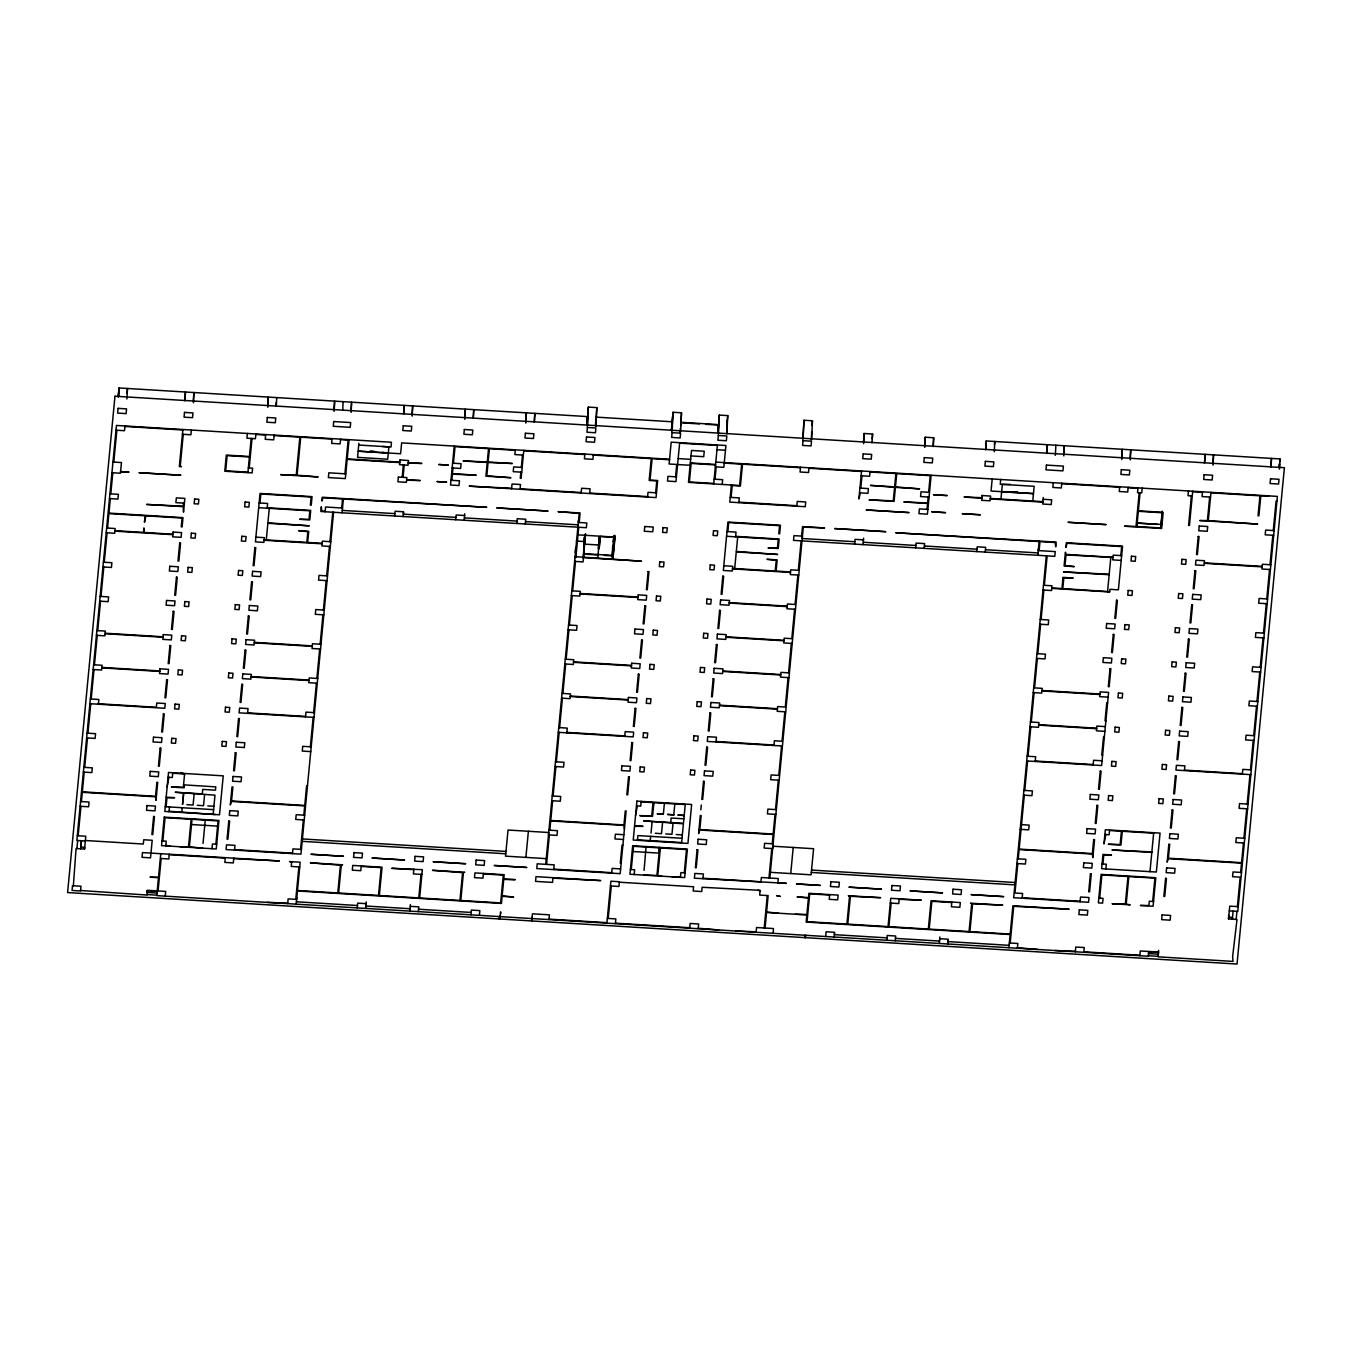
<?xml version="1.0" encoding="UTF-8"?>
<svg xmlns="http://www.w3.org/2000/svg" width="1352" height="1352" viewBox="0 0 1352 1352"><rect width="100%" height="100%" fill="white"/><g stroke="black" fill="none" stroke-linecap="round" stroke-linejoin="round"><path stroke-width="1.5" d="M81.39 840.995L80.731 848.819L81.509 840.741M73.363 885.763L76.067 848.532L84.551 849.039L84.635 847.282L80.816 847.062M118.368 396.795L118.553 392.705M118.638 396.119L119.01 387.956L587.427 416.585L587.055 424.748M126.902 399.009L127.494 388.48L127.037 393.229M184.785 400.851L185.427 392.029L185.055 400.175M193.268 401.375L193.911 392.536L193.454 402.744M267.578 405.904L268.22 397.082L267.764 407.273M276.061 406.428L276.247 402.355M276.332 405.752L276.704 397.606M296.713 897.643L296.629 899.401L288.145 898.877L287.706 903.626M333.995 409.96L334.637 401.138L334.181 411.329M342.749 409.808L343.121 401.662M350.962 411.008L351.605 402.169L351.148 412.377M382.531 446.481L388.886 446.87L387.703 459.224L357.587 457.382L358.855 443.27M365.733 908.409L366.274 901.902M403.555 414.219L404.197 405.397L403.825 413.543M403.454 512.391L403.369 514.149L455.962 517.36M412.039 414.743L412.681 405.904L412.225 416.112M409.842 911.096L410.383 904.589M464.632 417.954L465.274 409.132L464.818 419.323M464.226 520.25L464.75 513.743M473.115 418.461L473.758 409.639L473.386 417.802M500.189 916.622L500.24 915.439M500.561 913.58L500.646 911.873L499.97 918.988M525.708 421.689L526.351 412.85L525.877 423.058M534.192 422.196L534.834 413.374L534.462 421.537M531.995 918.566L532.046 917.383M575.259 552.562L575.445 548.49M575.631 557.92L576.104 547.374M576.273 548.878L575.918 556.686L578.74 527.246L586.362 527.719L586.819 522.971L578.335 522.447L578.419 520.689M586.785 425.424L587.427 416.585M587.224 426.117L588.323 407.087L596.807 407.611L595.978 425.964M587.495 425.441L588.323 407.087M583.27 558.393L584.436 537.234M584.486 536.761L583.506 557.632L641.456 561.181L575.073 556.635M595.539 425.272L595.911 417.109L672.13 421.773L671.758 429.919M595.708 426.64L596.807 407.611M597.837 558.038L599.494 536.169L578.014 534.851M598.733 548.54L598.902 545.025M599.257 536.761L598.311 548.506L599.156 548.557L600.136 536.49L613.994 537.335L614.045 535.933L612.27 555.385L583.726 553.644L585.602 533.854M612.101 558.9L612.71 545.549M613.622 537.437L613.909 535.967L613.081 541.746M613.876 538.569L612.946 558.951L615.042 537.116L600.339 536.22L599.156 548.557M633.243 845.659L632.973 851.523L659.066 853.112L659.337 847.248M646.07 846.437L644.093 870.35M671.927 431.288L672.569 417.024M672.197 430.629L673.026 412.275L681.509 412.782L680.681 431.136M680.14 432.488L680.326 428.398M680.681 425.694L681.509 412.782M717.98 432.741L718.351 424.596L680.614 422.28M718.165 434.11L719.264 415.098L727.748 415.605L726.903 433.958M718.436 433.451L719.264 415.098M726.734 432.589L727.292 420.354M802.851 439.299L803.967 420.269L812.451 420.793L811.606 439.147M803.122 438.623L803.967 420.269M802.311 536.761L802.226 538.518L854.819 541.73M811.335 439.806L811.707 431.66M834.454 932.897L834.387 934.654L886.98 937.865M863.489 442.324L864.131 433.502L872.615 434.026L871.972 442.848M863.674 443.693L864.131 433.502M863.083 544.636L863.607 538.13M924.565 446.059L925.207 437.237L933.691 437.744L933.319 445.907M924.734 447.428L925.207 437.237M933.049 446.582L933.691 437.744M939.336 943.459L939.877 936.953M948.124 939.843L948.056 941.6L1009.116 945.335M985.642 449.793L986.284 440.972L1279.955 458.92L1279.482 469.11M985.912 449.118L986.284 440.972M994.295 451.686L994.768 441.479L994.464 444.656M1038.353 548.794L1038.268 550.568L1055.236 551.599L1054.78 556.348L1047.158 555.875L1044.336 585.315M1043.169 499.277L1051.653 499.801L1051.197 504.55L1042.713 504.026L1043.254 497.519M1046.718 453.528L1047.361 444.69L1046.989 452.852M1055.371 455.404L1055.844 445.214M1063.686 454.559L1064.328 445.738L1063.855 455.928M1121.619 458.108L1122.261 449.27L1121.788 459.477M1130.103 458.615L1130.745 449.793L1130.272 459.984M1138.299 511.293L1162.264 512.763L1160.81 527.956L1136.863 526.503L1137.015 522.987L1160.979 524.441L1162.247 511.14M1160.81 527.956L1160.979 524.441M1228.681 915.439L1228.529 918.954L1237.012 919.478L1232.618 956.608L1233.007 961.407L1158.106 956.827L1158.647 950.321M1204.412 463.161L1205.054 454.34L1204.683 462.485M1212.896 463.685L1213.538 454.847L1213.065 465.054M1270.829 467.217L1271.472 458.396L1271.1 466.558M1279.313 467.741L1279.499 463.651L1279.11 467.775M1122.261 831.277L1120.96 845.034L1108.234 844.256L1120.149 844.51L1121.416 831.226M772.229 843.783L773.124 834.522L699.795 830.043L698.612 833.559L698.984 829.52M698.967 829.756L700.302 815.51L701.147 815.56L699.829 829.57L773.158 834.049L775.051 814.343M700.843 809.814L701.282 805.065M731.381 484.996L729.776 502.099L805.268 506.713L805.724 501.964L797.241 501.44L796.784 506.189M118.165 396.829L119.01 387.956M76.912 848.583L77.689 840.505M78.146 835.756L80.951 806.316M81.407 801.567L82.286 792.306L155.497 796.784L156.004 800.401L157.728 782.352L156.883 782.301L155.548 796.311L82.337 791.833L84.213 772.127M84.669 767.378L87.474 737.938M87.931 733.19L90.736 703.75M91.192 699.001L93.998 669.561M94.454 664.812L97.259 635.372M97.716 630.623L100.538 601.184M100.977 596.435L103.8 566.995M104.239 562.246L107.061 532.806M107.518 528.057L108.887 513.591L145.07 515.788L144.461 522.21L145.915 515.839L182.097 518.053L181.252 526.841L182.114 526.891L182.993 517.63L108.937 513.101L110.323 498.618M110.779 493.886L112.791 472.744M113.805 462.063L116.847 430.257M84.551 849.039L85.784 836.229L77.301 835.705M98.375 704.223L98.831 699.474L90.347 698.95M124.942 425.964L124.485 430.713L116.002 430.19M182.875 429.514L179.343 466.541L181.455 466.677L180.222 466.119L183.264 434.313M183.534 503.096L183.23 506.189L146.591 504.431L183.179 506.662L183.517 512.171L184.835 498.398L176.351 497.891L175.895 502.64L184.379 503.147M191.359 430.02L190.902 434.769L182.419 434.262M160.77 853.703L158.522 877.228L149.987 877.194L158.471 877.702L156.764 895.632L1148.304 956.236L1148.761 951.487M158.066 890.934L161.158 858.503L168.797 858.976L169.254 854.227M162.848 840.927L165.062 817.673L191.139 819.261L188.519 846.808L180.205 846.774M166.11 806.738L166.972 797.731L174.645 797.714L166.161 797.19M168.916 777.299L167.158 786.746M165.789 845.896L166.228 841.147L161.986 840.876M169.051 811.707L169.49 806.958M172.769 772.769L172.312 777.518L168.071 777.248M165.248 896.156L165.704 891.407L147.419 890.292L146.962 895.041L80.596 890.495M170.031 846.149L165.823 845.423M180.678 772.55L184.599 773.969L183.314 787.27L171.4 787.016L184.125 787.793L184.48 784.904L215.779 786.864L215.458 790.176L202.749 789.399L202.31 793.911L175.168 792.255L214.985 795.162L213.194 813.921M181.81 812.011L182.216 807.736M183.602 793.252L182.537 804.406L183.686 793.252M186.863 804.677L193.082 805.048L194.147 793.894M197.324 805.319L203.544 805.691L204.608 794.537M202.58 848.143L189.364 846.859L192.001 819.312L218.078 820.901L215.864 844.172M203.037 843.394L205.25 820.123M207.785 805.944L213.937 806.282M247.382 433.451L246.926 438.2L255.41 438.724L255.866 433.975M212.011 848.718L212.467 843.969L216.709 844.223M215.272 814.529L169.084 811.234M247.906 472.642L249.41 456.976L227.136 455.624L225.683 470.817L247.957 472.169M251.168 438.454L249.444 456.503L226.325 455.083L224.787 471.24L252.148 472.913L252.604 468.164L248.362 467.893M249.207 467.944L252.013 438.504M225.277 857.641L224.821 862.39L233.305 862.914L233.761 858.165M265.668 434.567L265.212 439.315L273.695 439.839L274.152 435.09M259.99 502.995L260.851 493.97L311.146 497.046L310.385 505.124L311.23 505.175L312.042 496.623L260.04 493.446L255.427 541.882L263.91 542.405L264.35 537.657L255.866 537.133M234.538 850.087L234.995 845.338L226.511 844.831L226.054 849.58L300.955 854.143L333.589 512.273M247.585 713.332L248.041 708.583L239.558 708.076L239.101 712.825L314.002 717.405M267.172 508.217L267.611 503.468L259.145 502.944M266.276 539.921L267.865 523.292L309.253 525.827L267.899 522.818L269.285 508.335M267.206 902.376L287.739 903.153M291.694 861.697L291.255 866.446L299.721 866.97M292.471 853.636L292.928 848.887L301.411 849.411M305.518 716.881L305.975 712.132L314.458 712.656M325.105 511.749L325.562 507L342.529 508.048M332.085 438.623L331.629 443.372L340.113 443.895L340.569 439.147M295.784 899.35L298.876 866.919M300.566 849.343L303.372 819.903M303.828 815.155L304.707 805.91L231.496 801.432L230.313 804.947L232.037 786.898L232.882 786.948L231.547 800.959L304.758 805.437L306.634 785.715L307.479 785.782M310.352 746.794L313.157 717.354M313.613 712.605L316.419 683.166M316.875 678.417L319.68 648.977M320.137 644.228L322.942 614.788M323.398 610.039L326.204 580.6M326.66 575.851L329.465 546.411M329.922 541.662L332.744 512.222M296.173 904.15L297.44 890.968L501.44 903.44L502.133 896.325L513.574 897.018L502.167 895.852L503.738 879.442L515.23 879.662L503.789 878.969L504.195 874.693L474.924 872.902L474.467 877.651L482.951 878.175L483.408 873.426M341.667 507.98L342.529 498.972L323.027 497.773L321.86 501.051L322.215 497.249L486.788 507.304L343.374 499.023L342.073 512.797M344.929 473.808L348.157 440.093L340.518 439.62M349.053 439.67L347.21 458.903L399.803 462.114M357.249 907.885L357.705 903.136L366.189 903.66M361.254 865.956L360.798 870.705L352.314 870.181L352.771 865.432L382.041 867.223L379.337 895.497L418.782 897.914L421.03 874.389M394.666 516.008L395.122 511.259L403.589 511.766L403.149 516.515M402.186 477.307L403.369 464.953M403.048 477.357L404.214 465.003M413.847 869.167L413.391 873.916L421.875 874.44M454.238 446.092L450.52 485.03L459.004 485.554L459.46 480.805L450.977 480.281M451.822 480.332L452.413 474.163L476.208 475.143L452.447 473.69L453.005 467.995M453.444 463.246L455.032 446.616L488.545 448.661L487.278 461.962L463.06 460.964L487.227 462.435L485.909 476.208L510.938 477.729L486.805 475.786L488.072 462.485L512.29 463.499L488.123 462.012L489.39 448.712L515.264 450.3M418.326 911.62L418.782 906.871L410.298 906.347M455.742 519.743L456.182 514.994L464.665 515.501M470.918 914.831L471.375 910.082L479.859 910.606L479.402 915.355M511.597 488.765L512.053 484.016L520.52 484.523L520.081 489.272M515.315 449.827L514.858 454.576L523.342 455.083M520.858 472.135L520.267 478.304L521.111 478.355L523.799 450.351M521.314 467.386L522.497 455.032M516.819 523.461L517.258 518.712L525.742 519.236L525.286 523.985M499.108 918.938L499.344 916.572M525.894 857.388L528.378 831.277M531.775 920.932L532.451 913.817L549.419 914.848L548.963 919.597M545.701 864.334L579.197 513.422L558.038 511.664L580.092 513L579.197 522.497M581.157 493.007L581.597 488.258L590.08 488.782L589.641 493.531M584.858 454.069L584.419 458.818L592.903 459.342L593.342 454.593M546.563 864.384L549.368 834.944M549.825 830.196L550.703 820.934L623.914 825.413L624.421 829.029M552.63 800.756L550.754 820.461L623.948 824.94L625.283 810.93L626.145 810.98L620.162 873.662L536.778 868.559L537.217 863.81L554.185 864.857L553.745 869.606M553.086 796.007L555.892 766.567M556.348 761.818L559.153 732.378M559.61 727.63L562.415 698.19M562.871 693.441L565.677 664.001M566.133 659.252L568.938 629.812M569.395 625.063L572.217 595.624M572.657 590.875L575.479 561.435M595.607 420.269L595.911 417.109M584.165 543.791L585.078 534.293L584.622 544.146L599.325 545.042M552.968 877.668L552.512 882.417L535.544 881.386L536 876.637L600.727 880.591L552.917 878.141M566.792 732.852L567.248 728.103L558.765 727.579M613.132 555.148L615.025 535.291M606.896 923.146L610.901 881.217L619.385 881.724L618.929 886.473L610.445 885.966M611.679 873.138L612.135 868.39L620.619 868.913M624.725 736.384L625.182 731.635L633.665 732.159L633.209 736.908L558.308 732.328M647.574 497.063L648.03 492.331L656.497 492.838M608.197 918.447L611.307 886.016M655.652 492.787L656.785 480.923L649.163 480.45L651.241 458.615L593.308 455.066M615.38 923.653L615.836 918.904L607.352 918.397M671.285 430.629L673.026 412.275M631.249 869.556L633.48 846.301L659.556 847.89L656.937 875.437L643.637 875.099M637.333 805.927L635.575 815.374M634.189 874.524L634.646 869.775L630.404 869.505M637.451 840.336L637.907 835.587L682.016 838.274M641.169 801.398L640.73 806.147L636.488 805.876M675.577 476.817L676.744 464.463M679.684 442.679L675.966 481.616L667.482 481.092L667.939 476.343L676.423 476.867M650.227 840.64L650.633 836.364M652.103 821.881L651.039 833.035M653.945 802.649L652.543 816.422L639.817 815.645L651.732 815.881L652.999 802.598L641.135 801.871M655.281 833.255L661.5 833.677L662.564 822.523M663.359 814.158L657.14 813.836L663.359 814.208L664.407 803.291M661.77 876.197L657.782 875.488L660.401 847.941L686.495 849.529L684.281 872.801M665.742 833.897L671.961 834.319L673.026 823.165M670.727 822.54L671.15 818.028L683.875 818.805M673.735 814.85L674.851 803.933M671.944 876.823L680.478 876.873M676.203 834.522L682.337 834.911M718.03 427.908L718.351 424.596M713.704 483.915L717.388 445.45L679.633 443.152M715.022 479.216L716.188 466.879M680.428 877.347L680.884 872.598L685.126 872.851M726.835 425.103L727.748 415.605M722.188 484.438L722.644 479.69L714.16 479.166M689.689 928.199L690.145 923.45L698.629 923.974L698.173 928.723M727.849 531.59L728.711 522.565L779.563 525.674L778.786 533.753L779.648 533.803L780.459 525.252L727.9 522.041L723.354 570.476L732.311 571.017L732.767 566.285L723.793 565.727M731.077 497.401L732.209 485.52L740.423 486.027L742.518 464.192L800.452 467.724M702.955 878.716L703.395 873.967L694.843 873.443L694.404 878.192L786.374 883.346L777.89 882.822M716.002 741.961L716.459 737.212L707.721 736.688L707.265 741.437L782.419 746.017M735.572 536.845L736.029 532.096L727.004 531.539M738.851 502.657L739.29 497.908L730.232 497.35M734.694 568.55L736.265 551.92L777.67 554.455L736.316 551.447L737.702 536.964M718.656 929.973L698.223 928.249M735.623 931.004L756.157 931.782M757.999 890.207L760.077 890.799M756.106 932.255L756.562 927.506L773.53 928.554L773.074 933.303M760.889 882.264L761.345 877.516L778.296 878.547L777.856 883.295M773.935 745.51L774.392 740.761L782.031 741.217L784.836 711.777M800.502 467.251L800.046 472L808.53 472.524L808.986 467.775M811.994 425.542L812.451 420.793M764.201 927.979L767.294 895.548M768.967 877.972L771.789 848.532M778.313 780.155L775.507 809.595L767.868 809.138L767.412 813.887L775.896 814.394M781.574 745.966L778.769 775.406L771.13 774.949L770.674 779.698L779.158 780.205M788.098 677.589L785.292 707.028L777.653 706.572L777.197 711.321L785.681 711.845M791.359 643.417L788.554 672.857L780.915 672.383L780.459 677.132L788.943 677.656M794.621 609.228L791.816 638.668L784.177 638.195L783.721 642.944L792.204 643.467M797.883 575.039L795.077 604.479L787.439 604.006L786.982 608.755L795.466 609.279M801.144 540.851L798.339 570.29L790.7 569.817L790.261 574.566L798.745 575.09M801.601 536.102L802.513 526.604L824.568 527.939L803.308 527.128L769.829 878.023M765.046 928.03L766.533 912.482L806.823 914.949L806.147 922.064L1010.147 934.536L1008.896 947.701M778.414 913.208L766.584 912.008L768.139 895.599L759.655 895.075L760.111 890.326L702.127 887.267L701.722 891.543L693.204 891.019L693.593 886.743L619.334 882.214M790.717 873.578L793.218 847.467M795.382 914.239L806.874 914.459L808.445 898.066L797.038 896.883L808.479 897.593L808.885 893.317L838.155 895.108L837.699 899.857L829.215 899.333L829.672 894.585M804.66 937.612L804.896 935.246M805.505 937.663L805.741 935.297M854.599 544.112L855.039 539.363L863.522 539.887M861.579 470.986L858.892 499.006L860.328 492.888M860.785 488.14L861.968 475.786M872.158 438.758L872.615 434.026M825.666 936.513L826.123 931.765L834.606 932.288L834.15 937.021M870.063 471.51L869.606 476.259L861.123 475.735M915.676 547.847L916.115 543.098L924.599 543.605L924.143 548.354M927.016 509.366L927.59 503.434L903.829 501.981L927.624 502.961L928.199 497.029M928.655 492.28L930.244 475.667L896.731 473.606L895.463 486.906L919.597 488.866L895.413 487.379L894.078 501.389L869.049 499.868L893.283 500.865L894.568 487.328L870.434 485.385L894.618 486.855L895.886 473.555L870.012 471.983M886.743 940.248L887.199 935.499L895.683 936.006L895.227 940.755M931.122 475.245L927.421 514.166L918.938 513.659L919.377 508.91L927.861 509.417M891.137 903.119L888.889 926.644L928.334 929.061L931.038 900.77L960.309 902.561L959.852 907.31L951.369 906.803L951.825 902.054M976.736 551.582L977.192 546.833L985.676 547.34L985.219 552.089M947.82 943.983L948.276 939.234L939.792 938.711M992.199 478.963L991.05 491.029L1033.469 493.615L1001.646 491.773M1000.683 479.487L1000.243 484.236L1034.162 486.314L1032.759 501.034M1000.953 499.091L1002.356 484.371L1010.333 484.405M1037.812 555.3L1039.181 541.07M1039.113 550.619L1039.975 541.594L1055.253 542.524L1055.692 546.85L1056.149 542.101L895.768 532.773L1039.13 541.544M1053.276 482.698L1052.836 487.447L1061.303 487.971L1061.759 483.222M1010.197 943.003L1013.696 906.313L1069.145 909.22L1012.902 905.772L1010.197 934.063L969.908 931.596L972.561 903.795L1002.728 905.164L970.482 903.187L971.716 903.744L969.063 931.545L929.196 929.111L931.849 901.311L951.774 902.528M1017.786 863.573L1014.963 893.013L1022.602 893.486L1022.197 897.745L1080.13 901.294M1018.242 858.824L1019.121 849.563L1092.332 854.042L1092.838 857.658L1094.562 839.609L1093.7 839.558L1092.365 853.568L1019.171 849.09L1024.309 795.196M1024.765 790.447L1027.571 761.007M1028.027 756.258L1030.832 726.818M1031.289 722.069L1034.094 692.63M1037.812 653.692L1040.618 624.252M1041.074 619.503L1043.879 590.063M1017.38 948.225L1017.836 943.476L1009.352 942.952M1035.209 761.48L1035.666 756.731L1027.182 756.207M1063.821 577.912L1062.79 588.593L1109.688 591.703M1037.863 949.476L1017.431 947.752M1054.83 950.507L1075.364 951.284M1107.558 591.568L1110.82 557.379M1075.313 951.774L1075.769 947.025L1084.253 947.532L1083.797 952.281M1080.096 901.767L1080.535 897.018L1089.019 897.542L1088.58 902.291L1013.662 897.711L1046.296 555.824L793.523 540.377L793.962 535.629L802.446 536.153M1093.143 765.012L1093.599 760.263L1102.083 760.787M1119.693 486.754L1119.253 491.503L1127.737 492.027L1128.176 487.278M1120.808 555.604L1121.67 546.58L1067.134 543.25L1065.866 547.476L1066.322 542.727L1122.566 546.157L1118.391 589.844L1109.908 589.32L1109.654 591.939L1051.721 588.39M1137.978 487.886L1137.522 492.635L1141.764 492.888L1142.22 488.14M1099.666 898.184L1101.897 874.913L1127.974 876.518L1125.354 904.049L1112.054 903.727L1130.188 904.826L1126.199 904.099L1128.819 876.569L1154.912 878.158L1152.681 901.429M1102.928 863.996L1103.79 854.971L1111.479 854.971L1102.995 854.447L1101.627 868.694L1156.349 872.04L1160.067 833.102L1105.344 829.756L1103.993 844.003L1105.75 834.556M1139.229 492.736L1136.001 526.452L1124.475 526.215L1161.621 528.48L1163.159 512.34L1138.35 510.819M1136.863 526.503L1140.074 492.787M1105.868 868.947L1106.325 864.198L1102.083 863.945M1161.791 524.677L1162.095 521.517M1139.821 955.712L1140.277 950.963L1158.563 952.078M1149.977 871.651L1153.695 832.714M1188.459 490.962L1188.002 495.711L1192.244 495.964M1191.399 495.914L1188.577 525.353L1189.439 525.404L1192.701 491.215M1202.486 491.824L1202.046 496.573L1210.513 497.08M1209.668 497.029L1207.437 520.537L1199.748 520.554L1257.681 524.086L1208.282 520.588L1210.969 492.331M1228.529 918.954L1229.745 906.144L1238.229 906.651M1242.353 774.138L1242.809 769.389L1251.293 769.896M1268.92 495.88L1260.808 495.863L1258.898 515.805L1258.053 515.754L1259.963 495.812L1210.936 492.821M1233.108 911.113L1232.348 919.191L1232.432 917.433L1228.613 917.197M1279.651 462.08L1279.955 458.92M1236.167 919.428L1236.928 911.349M1237.384 906.601L1240.19 877.161L1232.568 876.704L1233.024 871.956L1241.491 872.462M1240.646 872.412L1241.542 863.151L1168.331 858.689L1167.148 862.187L1168.855 844.155L1169.717 844.206L1168.381 858.216L1241.575 862.677L1243.468 842.972M1243.908 838.223L1246.73 808.783M1247.169 804.034L1249.992 774.595M1250.448 769.846L1253.253 740.406M1256.515 706.217L1253.71 735.657L1246.071 735.201L1245.614 739.95L1254.098 740.457M1256.971 701.468L1259.777 672.028M1260.233 667.28L1263.038 637.84M1263.495 633.091L1266.3 603.651M1266.756 598.919L1269.562 569.479M1270.018 564.73L1272.823 535.291M1273.28 530.542L1276.085 501.102L1276.947 501.153M1001.663 491.672L1017.6 491.773M682.659 422.889L699.44 423.92M705.727 424.291L718.318 425.069M716.982 449.726L725.466 450.25M691.007 455.911L703.733 456.689L704.24 451.23L691.531 450.453L688.472 482.377L739.628 485.503L741.673 464.142L724.233 463.077M678.163 458.582L690.669 459.342M669.561 459.257L401.645 442.881L400.598 453.748L358.195 451.162L388.294 453.089M715.799 462.08L1277.387 496.404L1237.79 911.4L1229.306 910.893M124.891 426.438L182.824 429.987M255.815 434.448L265.617 435.04M274.101 435.564L299.874 437.135L296.24 475.127L280.608 474.653L318.193 476.935L297.085 475.177L300.719 437.186L332.034 439.096M523.748 450.824L584.825 454.542M669.527 459.731L652.087 458.666L650.042 480.028L657.68 480.501L656.058 497.587L469.178 486.162L511.631 488.292M808.935 468.248L861.528 471.459M1061.726 483.695L1119.659 487.244M1128.143 487.751L1137.928 488.359M1192.65 491.689L1202.452 492.297M690.331 462.908L715.563 464.446M715.529 464.919L691.142 463.432L689.368 481.954L713.755 483.441M358.77 445.028L391.015 447.005L391.455 442.256L116.458 425.457L76.844 840.454L85.328 840.978M690.111 465.291L669.105 464.006L671.2 442.155L725.906 445.501L723.827 467.336L715.343 466.829M452.599 463.178L461.083 463.702L460.626 468.451L452.143 467.927M522.159 467.437L513.675 466.913L513.219 471.662L521.703 472.186M859.94 488.072L868.423 488.596L867.967 493.345L859.483 492.821M929.5 492.331L921.016 491.807L920.56 496.556L929.044 497.08M408.287 462.621L421.858 463.449L408.236 463.094M981.89 497.688L964.027 497.063L981.839 498.161M990.34 498.432L1042.933 501.66M399.753 462.587L347.16 459.376L345.335 478.608L328.367 477.56L328.823 472.811L345.791 473.859M990.306 498.905L1042.899 502.133M1274.125 530.592L1265.641 530.068L1265.202 534.817L1273.685 535.341M1137.032 523.156L1157.667 524.424M406.648 479.723L420.235 480.552L406.614 480.197M112.96 462.012L121.443 462.536L120.429 473.217L111.946 472.693M520.114 488.799L581.191 492.534M589.675 493.058L647.608 496.59M738.885 502.167L796.818 505.716M120.581 471.544L129.065 472.068L120.531 472.034M109.918 493.818L118.401 494.342L117.962 499.091L109.478 498.567M1121.653 555.655L1113.169 555.131L1112.713 559.88L1121.197 560.404M1270.863 564.781L1262.379 564.257L1261.94 569.006L1270.407 569.53M1112.966 557.278L1066.069 554.404L1065.41 552.224L1064.108 565.981L1074.282 566.606L1065.004 565.558L1066.018 554.878L1112.949 557.514M1262.177 566.387L1204.243 562.855L1204.446 560.708L1195.962 560.201L1195.506 564.95L1203.99 565.457L1204.193 563.328L1262.143 566.86M342.293 510.414L394.885 513.625M464.446 517.884L517.039 521.095M525.522 521.618L578.115 524.83M863.303 542.253L915.896 545.464M924.379 545.988L976.972 549.199M985.456 549.723L1038.049 552.934M267.206 507.744L310.723 510.397L309.828 519.895L299.637 519.269L309.017 519.371L309.828 510.819L258.688 507.693M325.156 511.276L321.759 511.073L321.32 506.747L320.863 511.495L577.879 527.195M735.623 536.355L779.141 539.025L778.228 548.523L768.054 547.898L777.434 547.999L778.245 539.448L726.565 536.288M576.391 541.053L584.03 541.51M1109.215 574.245L1063.534 571.93L1109.181 574.718M1062.976 577.862L1073.201 578.014L1063.01 577.388L1061.945 588.543L1051.772 587.917M598.159 554.996L583.675 554.117L583.101 561.908L574.617 561.384M604.361 555.385L612.642 555.892M106.656 528.007L115.14 528.531L114.7 533.279L106.216 532.756M330.784 541.713L322.3 541.189L321.844 545.938L330.327 546.462M1043.491 585.264L1051.974 585.788L1051.518 590.537L1043.034 590.013M1267.601 598.97L1259.118 598.446L1258.661 603.195L1267.145 603.719M114.937 530.677L143.481 532.418L143.92 527.905L144.326 532.468L172.87 534.209M264.147 539.786L306.82 542.389L307.834 531.708L298.555 530.66L308.729 531.285L307.665 542.439L322.08 543.335M732.564 568.415L775.237 571.017L776.251 560.336L766.973 559.289L777.147 559.914L776.082 571.068L790.497 571.947M114.903 531.15L172.836 534.682M264.113 540.259L322.046 543.808M732.514 568.888L790.464 572.437M103.394 562.195L111.878 562.719L111.422 567.468L102.938 566.944M327.505 575.901L319.021 575.377L318.582 580.126L327.066 580.65M571.812 590.824L580.295 591.348L579.839 596.097L571.355 595.573M1040.229 619.453L1048.713 619.976L1048.256 624.725L1039.773 624.202M1264.34 633.158L1255.856 632.635L1255.4 637.383L1263.883 637.907M580.092 593.477L638.026 597.026M729.303 602.603L787.236 606.135M580.042 593.95L637.992 597.5M729.252 603.077L787.202 606.625M100.132 596.384L108.616 596.908L108.16 601.657L99.676 601.133M324.243 610.09L315.76 609.566L315.32 614.315L323.804 614.839M568.55 625.013L577.034 625.537L576.577 630.285L568.093 629.762M1036.967 653.641L1045.451 654.165L1044.995 658.914L1037.356 658.441L1034.55 687.881L1042.189 688.354L1041.733 693.103L1033.249 692.579M1261.078 667.347L1252.594 666.823L1252.138 671.572L1260.622 672.079M726.041 636.792L783.974 640.324M725.99 637.265L783.923 640.797M96.871 630.573L105.355 631.097L104.898 635.846L96.414 635.322M320.982 644.279L312.498 643.755L312.042 648.504L320.525 649.028M565.288 659.201L573.772 659.725L573.316 664.474L564.832 663.95M1257.816 701.519L1249.332 701.012L1248.876 705.761L1257.36 706.268M105.152 633.226L163.085 636.775M254.362 642.352L312.295 645.884M573.569 661.855L631.502 665.404M722.779 670.981L780.712 674.513M1041.986 690.483L1099.92 694.032M105.101 633.716L163.051 637.248M254.311 642.825L312.261 646.374M573.518 662.328L631.452 665.877M722.728 671.454L780.662 674.986M1041.936 690.957L1099.869 694.505M1108.15 697.159L1099.666 696.635L1100.122 691.886L1108.606 692.41L1101.627 765.536L1026.726 760.956M1107.609 702.854L1106.764 702.803L1105.04 720.853L1105.885 720.903M93.609 664.762L102.093 665.285L101.637 670.034L93.153 669.51M317.72 678.467L309.236 677.943L309.033 680.073L251.1 676.541M562.026 693.39L570.51 693.914L570.054 698.663L561.57 698.139M1030.444 722.019L1038.928 722.543L1038.471 727.292L1029.987 726.768M1105.344 726.599L1096.861 726.075L1096.404 730.824L1104.888 731.347M101.89 667.415L159.823 670.964M570.307 696.043L628.241 699.592M719.517 705.169L777.451 708.702M1038.725 724.672L1096.658 728.221M101.839 667.888L159.773 671.437M251.05 677.014L308.983 680.563L308.78 682.692L317.264 683.216M570.257 696.517L628.19 700.066M719.467 705.643L777.4 709.175M1038.674 725.145L1096.607 728.694M1104.347 737.043L1103.502 736.992L1101.779 755.041L1102.624 755.092M98.426 703.75L156.359 707.282L156.764 703.006L165.248 703.53L164.792 708.279L89.891 703.699M247.636 712.859L305.569 716.408M566.843 732.378L624.776 735.91M716.053 741.487L773.986 745.037M1035.243 761.007L1093.193 764.539M1242.403 773.665L1184.453 770.116L1184.876 765.84L1176.392 765.333L1175.936 770.082L1250.837 774.645M87.086 733.139L95.569 733.663L95.113 738.412L86.629 737.888M311.197 746.845L302.713 746.321L302.256 751.07L310.74 751.594M555.503 761.767L563.987 762.291L563.53 767.04L555.047 766.516M1023.92 790.396L1032.387 790.92L1031.948 795.669L1023.464 795.145M1248.031 804.085L1239.547 803.578L1239.091 808.327L1247.575 808.834M83.824 767.328L92.308 767.851L91.852 772.6L83.368 772.077M552.241 795.956L560.725 796.48L560.269 801.229L551.785 800.705M1020.642 824.585L1029.126 825.109L1028.686 829.858L1020.202 829.334M1244.769 838.274L1236.286 837.767L1235.829 842.516L1244.313 843.023M172.718 773.243L184.599 773.969M653.861 802.649L685.244 804.558L683.453 823.317L643.586 820.884L683.402 823.79L681.611 842.549L637.502 839.845M1153.662 833.187L1109.553 830.5L1109.13 834.759L1104.888 834.505M1151.87 851.946L1111.952 849.986L1151.819 852.419M634.578 825.818L643.062 826.342L635.372 826.359M80.562 801.516L89.046 802.04L88.59 806.789L80.106 806.265M165.248 806.688L213.616 809.645M304.673 815.222L296.189 814.698L295.733 819.447L304.217 819.971M548.98 830.145L557.447 830.669L557.007 835.418L548.523 834.894L548.743 832.511L508.031 830.027L505.53 856.154L546.259 858.638M623.88 834.725L615.397 834.201L614.94 838.95L623.424 839.474M773.09 843.834L764.607 843.327L764.15 848.076L772.634 848.583L772.854 846.217L813.583 848.701L811.082 874.812L770.37 872.327M1017.38 858.773L1025.864 859.297L1025.408 864.046L1016.941 863.522M622.883 845.169L622.021 845.118L620.298 863.168L621.159 863.218M191.494 824.534L217.588 826.123M302.409 838.95L505.986 851.405M811.538 870.08L1015.115 882.518M302.172 841.333L505.766 853.771M811.301 872.446L1014.896 884.884M1098.821 898.134L1103.063 898.387L1102.607 903.136L1098.365 902.882L1101.086 874.389L1155.808 877.735L1153.087 906.229L1140.361 905.451L1148.879 905.502L1149.301 901.226L1153.543 901.48M85.362 840.505L143.312 844.037L143.718 839.761L152.201 840.285L150.511 857.861L142.044 857.337L142.484 852.588L279.408 860.954L233.71 858.638M234.572 849.614L292.522 853.163M553.779 869.133L611.712 872.665M702.989 878.242L760.923 881.791M169.203 854.701L225.243 858.114M291.66 862.187L289.582 861.579L300.178 862.221L297.491 890.495L337.78 892.962L340.434 865.162L310.368 862.846L342.597 864.824L341.279 865.212L338.625 893.013L378.492 895.447L381.146 867.646L361.221 866.429M413.813 869.64L391.759 868.305L422.331 869.691L419.627 897.965L459.933 900.432L462.587 872.631L432.505 870.316L464.75 872.277L463.432 872.682L460.778 900.483L500.646 902.916L503.299 875.116L483.357 873.899M829.621 895.058L809.696 893.841L807.043 921.642L846.91 924.075L849.563 896.275L848.329 895.717L880.574 897.694L850.408 896.325L847.755 924.126L888.044 926.593L890.748 898.319L921.287 900.178L899.181 899.3L898.776 903.575L890.292 903.068M296.409 901.784L357.486 905.502M365.969 906.026L410.079 908.73M418.562 909.237L471.155 912.448M895.463 938.389L939.572 941.077M147.013 894.551L156.815 895.159M549.013 919.123L606.947 922.672M615.43 923.179L689.74 927.726M1083.848 951.808L1139.871 955.239M1148.355 955.746L1158.157 956.354M370.279 450.841L374.284 451.315M382.295 452.278L388.294 453.005M147.3 890.664L147.216 892.421L157.018 893.013L157.102 891.255L147.3 890.664M1148.642 951.859L1148.558 953.616L1158.36 954.208L1158.444 952.45L1148.642 951.859M697.091 849.698L695.384 867.747L696.229 867.798L697.936 849.749L697.091 849.698M698.071 839.254L697.615 844.003L706.217 844.527L706.657 839.778L698.071 839.254M703.513 781.321L701.823 799.37L702.668 799.421L704.358 781.371L703.513 781.321M704.493 770.877L704.054 775.625L712.741 776.149L713.197 771.4L704.493 770.877M706.724 747.132L705.034 765.181L705.879 765.232L707.586 747.183L706.724 747.132M709.952 712.943L708.245 730.993L709.107 731.043L710.797 712.994L709.952 712.943M710.932 702.499L710.476 707.248L719.264 707.772L719.72 703.023L710.932 702.499M713.163 678.755L711.473 696.787L712.318 696.838L714.008 678.805L713.163 678.755M714.143 668.294L713.704 673.043L722.526 673.583L722.982 668.834L714.143 668.294M716.374 644.566L714.684 662.598L715.529 662.649L717.236 644.617L716.374 644.566M717.371 634.105L716.915 638.854L725.787 639.395L726.244 634.646L717.371 634.105M719.602 610.36L717.895 628.41L718.74 628.46L720.447 610.411L719.602 610.36M720.582 599.916L720.126 604.665L729.049 605.206L729.505 600.457L720.582 599.916M722.813 576.172L721.123 594.221L721.968 594.272L723.658 576.222L722.813 576.172M114.971 396.22L67.6 892.573L1237.029 964.044L1284.4 467.691L114.971 396.22M72.518 885.712L72.062 890.461L80.545 890.968L81.002 886.219L72.518 885.712M118.08 408.355L117.624 413.104L126.108 413.627L126.564 408.879L118.08 408.355M139.239 472.693L180.644 475.228L139.239 472.693M146.979 805.572L146.523 810.321L155.007 810.845L155.463 806.096L146.979 805.572M150.241 771.384L149.785 776.132L158.269 776.656L158.725 771.908L150.241 771.384M153.503 737.195L153.046 741.944L161.53 742.468L161.986 737.719L153.503 737.195M160.026 668.817L159.57 673.566L168.054 674.09L168.51 669.341L160.026 668.817M163.288 634.629L162.831 639.378L171.315 639.902L171.772 635.153L163.288 634.629M166.549 600.457L166.11 605.189L174.577 605.713L175.033 600.964L166.549 600.457M169.811 566.268L169.372 571.017L177.856 571.524L178.295 566.775L169.811 566.268M173.09 532.08L172.633 536.828L181.117 537.335L181.557 532.587L173.09 532.08M184.497 412.411L184.058 417.16L192.525 417.683L192.981 412.935L184.497 412.411M153.621 816.49L151.897 834.539L152.742 834.59L154.466 816.54L153.621 816.49M160.144 748.112L158.421 766.162L159.266 766.212L160.989 748.163L160.144 748.112M163.406 713.924L161.682 731.973L162.527 732.023L164.251 713.974L163.406 713.924M166.668 679.735L164.944 697.784L165.789 697.835L167.513 679.786L166.668 679.735M169.929 645.546L168.206 663.595L169.051 663.646L170.774 645.597L169.929 645.546M173.191 611.357L171.467 629.407L172.312 629.457L174.036 611.408L173.191 611.357M176.453 577.169L174.729 595.218L175.574 595.269L177.298 577.22L176.453 577.169M179.715 542.98L177.991 561.029L178.853 561.08L180.56 543.031L179.715 542.98M164.251 817.149L161.547 845.625L216.252 848.971L218.973 820.478L164.251 817.149M168.527 772.499L164.809 811.437L219.514 814.783L223.232 775.845L168.527 772.499M171.788 738.31L171.332 743.059L175.574 743.33L176.03 738.581L171.788 738.31M175.05 704.138L174.594 708.87L178.836 709.141L179.292 704.392L175.05 704.138M178.312 669.95L177.856 674.699L182.097 674.952L182.554 670.203L178.312 669.95M181.574 635.761L181.117 640.51L185.359 640.763L185.815 636.015L181.574 635.761M184.835 601.572L184.379 606.321L188.621 606.575L189.077 601.826L184.835 601.572M188.097 567.384L187.641 572.133L191.883 572.386L192.339 567.637L188.097 567.384M191.359 533.195L190.902 537.944L195.144 538.197L195.601 533.448L191.359 533.195M194.62 499.006L194.164 503.755L198.406 504.009L198.862 499.26L194.62 499.006M222.252 741.403L221.796 746.152L226.037 746.405L226.494 741.657L222.252 741.403M225.514 707.214L225.057 711.963L229.299 712.217L229.755 707.468L225.514 707.214M228.775 673.026L228.336 677.774L232.578 678.028L233.017 673.279L228.775 673.026M232.037 638.837L231.598 643.586L235.84 643.839L236.279 639.09L232.037 638.837M235.316 604.648L234.859 609.397L239.101 609.651L239.558 604.902L235.316 604.648M238.577 570.46L238.121 575.208L242.363 575.462L242.819 570.73L238.577 570.46M241.839 536.271L241.383 541.02L245.625 541.29L246.081 536.541L241.839 536.271M245.101 502.082L244.644 506.831L248.886 507.101L249.343 502.352L245.101 502.082M228.775 821.087L227.051 839.136L227.896 839.186L229.62 821.137L228.775 821.087M229.772 810.642L229.316 815.391L237.8 815.898L238.256 811.149L229.772 810.642M233.034 776.454L232.578 781.202L241.062 781.71L241.518 776.961L233.034 776.454M235.299 752.709L233.575 770.758L234.42 770.809L236.144 752.76L235.299 752.709M236.296 742.265L235.84 747.014L244.323 747.521L244.78 742.772L236.296 742.265M238.56 718.52L236.837 736.57L237.682 736.62L239.405 718.571L238.56 718.52M241.822 684.332L240.098 702.381L240.943 702.432L242.667 684.382L241.822 684.332M242.819 673.887L242.363 678.636L250.847 679.143L251.303 674.411L242.819 673.887M245.084 650.143L243.36 668.192L244.205 668.243L245.929 650.194L245.084 650.143M246.081 639.699L245.625 644.448L254.108 644.972L254.565 640.223L246.081 639.699M248.345 615.954L246.622 634.003L247.484 634.054L249.19 616.005L248.345 615.954M249.343 605.51L248.886 610.259L257.37 610.783L257.826 606.034L249.343 605.51M251.607 581.766L249.883 599.815L250.745 599.865L252.469 581.816L251.607 581.766M252.604 571.321L252.165 576.07L260.632 576.594L261.088 571.845L252.604 571.321M254.869 547.577L253.162 565.626L254.007 565.677L255.731 547.628L254.869 547.577M267.29 417.481L266.834 422.23L275.318 422.737L275.774 417.988L267.29 417.481M333.707 421.537L333.268 426.286L350.219 427.316L350.675 422.568L333.707 421.537M311.18 854.295L343.408 856.272L311.18 854.295M354.004 852.622L353.548 857.371L362.032 857.878L362.488 853.129L354.004 852.622M398.384 477.07L397.927 481.819L406.411 482.326L406.868 477.577L398.384 477.07M400.006 459.967L399.55 464.716L408.034 465.24L408.49 460.491L400.006 459.967M403.268 425.779L402.811 430.527L411.295 431.051L411.752 426.303L403.268 425.779M372.256 858.03L404.485 860.007L372.256 858.03M437.186 481.582L446.532 482.157L437.186 481.582M438.825 464.497L448.154 465.071L438.825 464.497M415.081 856.357L414.625 861.106L423.108 861.613L423.565 856.864L415.081 856.357M464.344 429.514L463.888 434.262L472.372 434.786L472.828 430.037L464.344 429.514M433.333 861.765L465.561 863.725L433.333 861.765M496.961 507.93L547.864 511.039L496.961 507.93M476.157 860.075L475.701 864.824L484.185 865.348L484.624 860.599L476.157 860.075M525.421 433.248L524.965 437.997L533.448 438.521L533.905 433.772L525.421 433.248M494.409 865.5L526.638 867.46L494.409 865.5M586.498 436.983L586.041 441.732L594.525 442.256L594.981 437.507L586.498 436.983M587.41 427.485L586.954 432.234L595.438 432.758L595.894 428.009L587.41 427.485M621.92 765.823L621.464 770.572L629.947 771.096L630.404 766.347L621.92 765.823M628.443 697.446L627.987 702.195L636.471 702.719L636.927 697.97L628.443 697.446M631.705 663.257L631.249 668.006L639.733 668.53L640.189 663.781L631.705 663.257M634.967 629.069L634.51 633.818L642.994 634.341L643.451 629.593L634.967 629.069M638.228 594.88L637.772 599.629L646.256 600.153L646.712 595.404L638.228 594.88M644.752 526.503L644.312 531.252L652.796 531.775L653.236 527.027L644.752 526.503M628.562 776.741L626.838 794.79L627.683 794.841L629.407 776.792L628.562 776.741M631.823 742.552L630.1 760.601L630.945 760.652L632.668 742.603L631.823 742.552M635.085 708.363L633.361 726.413L634.206 726.463L635.93 708.414L635.085 708.363M638.347 674.175L636.623 692.224L637.468 692.275L639.192 674.226L638.347 674.175M641.608 639.986L639.885 658.035L640.73 658.086L642.453 640.037L641.608 639.986M644.87 605.797L643.146 623.847L643.991 623.897L645.715 605.848L644.87 605.797M648.132 571.609L646.408 589.658L647.253 589.709L648.977 571.659L648.132 571.609M632.668 845.76L629.947 874.254L684.67 877.6L687.391 849.107L632.668 845.76M636.927 801.128L633.226 840.065L687.931 843.411L691.649 804.474L636.927 801.128M640.206 766.939L639.75 771.688L643.991 771.958L644.431 767.209L640.206 766.939M643.467 732.75L643.011 737.499L647.253 737.769L647.709 733.021L643.467 732.75M646.729 698.562L646.273 703.31L650.515 703.581L650.971 698.832L646.729 698.562M649.991 664.373L649.535 669.122L653.777 669.392L654.233 664.643L649.991 664.373M653.253 630.184L652.796 634.933L657.038 635.203L657.495 630.455L653.253 630.184M656.514 596.012L656.058 600.744L660.3 601.015L660.756 596.266L656.514 596.012M659.776 561.824L659.32 566.572L663.562 566.826L664.018 562.077L659.776 561.824M663.038 527.635L662.581 532.384L666.823 532.637L667.28 527.888L663.038 527.635M672.096 432.657L671.657 437.406L680.14 437.93L680.58 433.181L672.096 432.657M667.601 814.428L673.82 814.85L667.601 814.428M678.062 815.053L684.197 815.476L678.062 815.053M718.335 435.479L717.878 440.228L726.362 440.752L726.818 436.003L718.335 435.479M690.669 770.032L690.213 774.78L694.455 775.034L694.911 770.285L690.669 770.032M693.931 735.843L693.475 740.592L697.716 740.845L698.173 736.096L693.931 735.843M697.193 701.654L696.736 706.403L700.978 706.657L701.434 701.908L697.193 701.654M700.454 667.465L699.998 672.214L704.24 672.468L704.696 667.719L700.454 667.465M703.716 633.277L703.277 638.026L707.518 638.279L707.958 633.53L703.716 633.277M706.978 599.088L706.538 603.837L710.78 604.09L711.22 599.342L706.978 599.088M710.256 564.899L709.8 569.648L714.042 569.902L714.498 565.153L710.256 564.899M713.518 530.711L713.062 535.46L717.304 535.713L717.76 530.964L713.518 530.711M803.037 440.667L802.581 445.416L811.065 445.923L811.521 441.175L803.037 440.667M776.673 895.649L780.019 896.325L776.673 895.649M796.565 883.954L820.309 885.408L796.565 883.954M834.742 528.564L885.644 531.674L834.742 528.564M863.201 453.9L862.745 458.632L871.229 459.156L871.685 454.407L863.201 453.9M830.888 881.757L830.449 886.506L838.933 887.03L839.372 882.281L830.888 881.757M866.378 509.974L908.798 512.56L866.378 509.974M849.157 887.182L881.386 889.143L849.157 887.182M924.278 457.618L923.822 462.367L932.305 462.891L932.762 458.142L924.278 457.618M891.965 885.492L891.526 890.241L900.009 890.765L900.449 886.016L891.965 885.492M931.9 511.817L945.471 512.645L931.9 511.817M933.539 494.731L947.11 495.559L933.539 494.731M910.234 890.9L942.462 892.878L910.234 890.9M962.438 513.692L980.251 514.774L962.438 513.692M982.093 495.542L981.636 500.291L990.12 500.815L990.577 496.066L982.093 495.542M985.354 461.353L984.898 466.102L993.382 466.626L993.838 461.877L985.354 461.353M953.042 889.227L952.602 893.976L961.069 894.5L961.526 889.751L953.042 889.227M971.294 894.635L1003.539 896.613L971.294 894.635M1046.431 465.088L1045.975 469.837L1062.942 470.868L1063.399 466.119L1046.431 465.088M1068.266 522.311L1105.851 524.593L1068.266 522.311M1079.318 909.845L1078.862 914.594L1087.346 915.101L1087.802 910.352L1079.318 909.845M1083.814 862.829L1083.358 867.578L1091.841 868.102L1092.281 863.353L1083.814 862.829M1087.076 828.641L1086.619 833.39L1095.103 833.914L1095.559 829.165L1087.076 828.641M1090.337 794.452L1089.881 799.201L1098.365 799.725L1098.821 794.976L1090.337 794.452M1103.384 657.697L1102.928 662.446L1111.412 662.97L1111.868 658.221L1103.384 657.697M1106.646 623.509L1106.189 628.257L1114.673 628.781L1115.13 624.033L1106.646 623.509M1121.332 469.668L1120.876 474.417L1129.359 474.941L1129.816 470.192L1121.332 469.668M1090.439 873.747L1088.715 891.779L1089.577 891.847L1091.284 873.798L1090.439 873.747M1096.962 805.37L1095.255 823.419L1096.1 823.469L1097.824 805.42L1096.962 805.37M1100.241 771.181L1098.517 789.23L1099.362 789.281L1101.086 771.231L1100.241 771.181M1110.026 668.615L1108.302 686.664L1109.147 686.715L1110.871 668.665L1110.026 668.615M1113.287 634.426L1111.564 652.475L1112.409 652.526L1114.132 634.477L1113.287 634.426M1116.549 600.237L1114.825 618.287L1115.67 618.337L1117.394 600.288L1116.549 600.237M1108.606 795.567L1108.167 800.316L1112.392 800.587L1112.848 795.838L1108.606 795.567M1111.868 761.379L1111.428 766.128L1115.67 766.398L1116.11 761.649L1111.868 761.379M1115.147 727.19L1114.69 731.939L1118.932 732.209L1119.371 727.46L1115.147 727.19M1118.408 693.001L1117.952 697.75L1122.194 698.021L1122.65 693.272L1118.408 693.001M1121.67 658.813L1121.214 663.562L1125.456 663.832L1125.912 659.083L1121.67 658.813M1124.932 624.624L1124.475 629.373L1128.717 629.643L1129.173 624.894L1124.932 624.624M1128.193 590.435L1127.737 595.184L1131.979 595.455L1132.435 590.706L1128.193 590.435M1131.455 556.247L1130.999 560.995L1135.241 561.266L1135.697 556.517L1131.455 556.247M1159.087 798.66L1158.63 803.409L1162.872 803.663L1163.328 798.914L1159.087 798.66M1162.348 764.471L1161.892 769.22L1166.134 769.474L1166.59 764.725L1162.348 764.471M1165.61 730.283L1165.154 735.032L1169.396 735.285L1169.852 730.536L1165.61 730.283M1168.872 696.094L1168.415 700.843L1172.657 701.096L1173.113 696.348L1168.872 696.094M1172.133 661.905L1171.677 666.654L1175.919 666.908L1176.375 662.159L1172.133 661.905M1175.395 627.717L1174.939 632.466L1179.181 632.719L1179.637 627.97L1175.395 627.717M1178.657 593.528L1178.217 598.277L1182.459 598.53L1182.899 593.782L1178.657 593.528M1181.918 559.339L1181.479 564.088L1185.721 564.342L1186.16 559.593L1181.918 559.339M1162.112 914.898L1161.655 919.647L1170.139 920.171L1170.595 915.422L1162.112 914.898M1165.593 878.344L1163.869 896.376L1164.731 896.427L1166.455 878.394L1165.593 878.344M1166.59 867.883L1166.151 872.631L1174.634 873.155L1175.074 868.407L1166.59 867.883M1169.852 833.694L1169.412 838.443L1177.896 838.967L1178.336 834.218L1169.852 833.694M1172.133 809.966L1170.409 827.999L1171.254 828.049L1172.978 810.017L1172.133 809.966M1173.13 799.522L1172.674 804.254L1181.158 804.778L1181.597 800.029L1173.13 799.522M1175.395 775.778L1173.671 793.81L1174.516 793.861L1176.24 775.828L1175.395 775.778M1178.657 741.589L1176.933 759.621L1177.778 759.672L1179.502 741.64L1178.657 741.589M1179.654 731.145L1179.197 735.894L1187.681 736.401L1188.138 731.652L1179.654 731.145M1181.918 707.4L1180.195 725.433L1181.04 725.483L1182.763 707.451L1181.918 707.4M1182.916 696.956L1182.459 701.705L1190.943 702.212L1191.399 697.463L1182.916 696.956M1185.18 673.212L1183.456 691.244L1184.301 691.311L1186.025 673.262L1185.18 673.212M1186.177 662.767L1185.721 667.516L1194.205 668.023L1194.661 663.274L1186.177 662.767M1188.442 639.023L1186.718 657.055L1187.563 657.123L1189.287 639.073L1188.442 639.023M1189.439 628.579L1188.983 633.327L1197.466 633.835L1197.923 629.086L1189.439 628.579M1191.703 604.834L1189.98 622.883L1190.825 622.934L1192.548 604.885L1191.703 604.834M1192.701 594.39L1192.244 599.139L1200.728 599.646L1201.184 594.897L1192.701 594.39M1194.965 570.645L1193.241 588.695L1194.086 588.745L1195.81 570.696L1194.965 570.645M1198.227 536.457L1196.503 554.506L1197.365 554.557L1199.072 536.507L1198.227 536.457M1199.224 526.012L1198.768 530.761L1207.252 531.268L1207.708 526.519L1199.224 526.012M1204.125 474.721L1203.669 479.47L1212.152 479.994L1212.609 475.245L1204.125 474.721M1270.542 478.794L1270.086 483.526L1278.569 484.05L1279.026 479.301L1270.542 478.794"/></g></svg>
